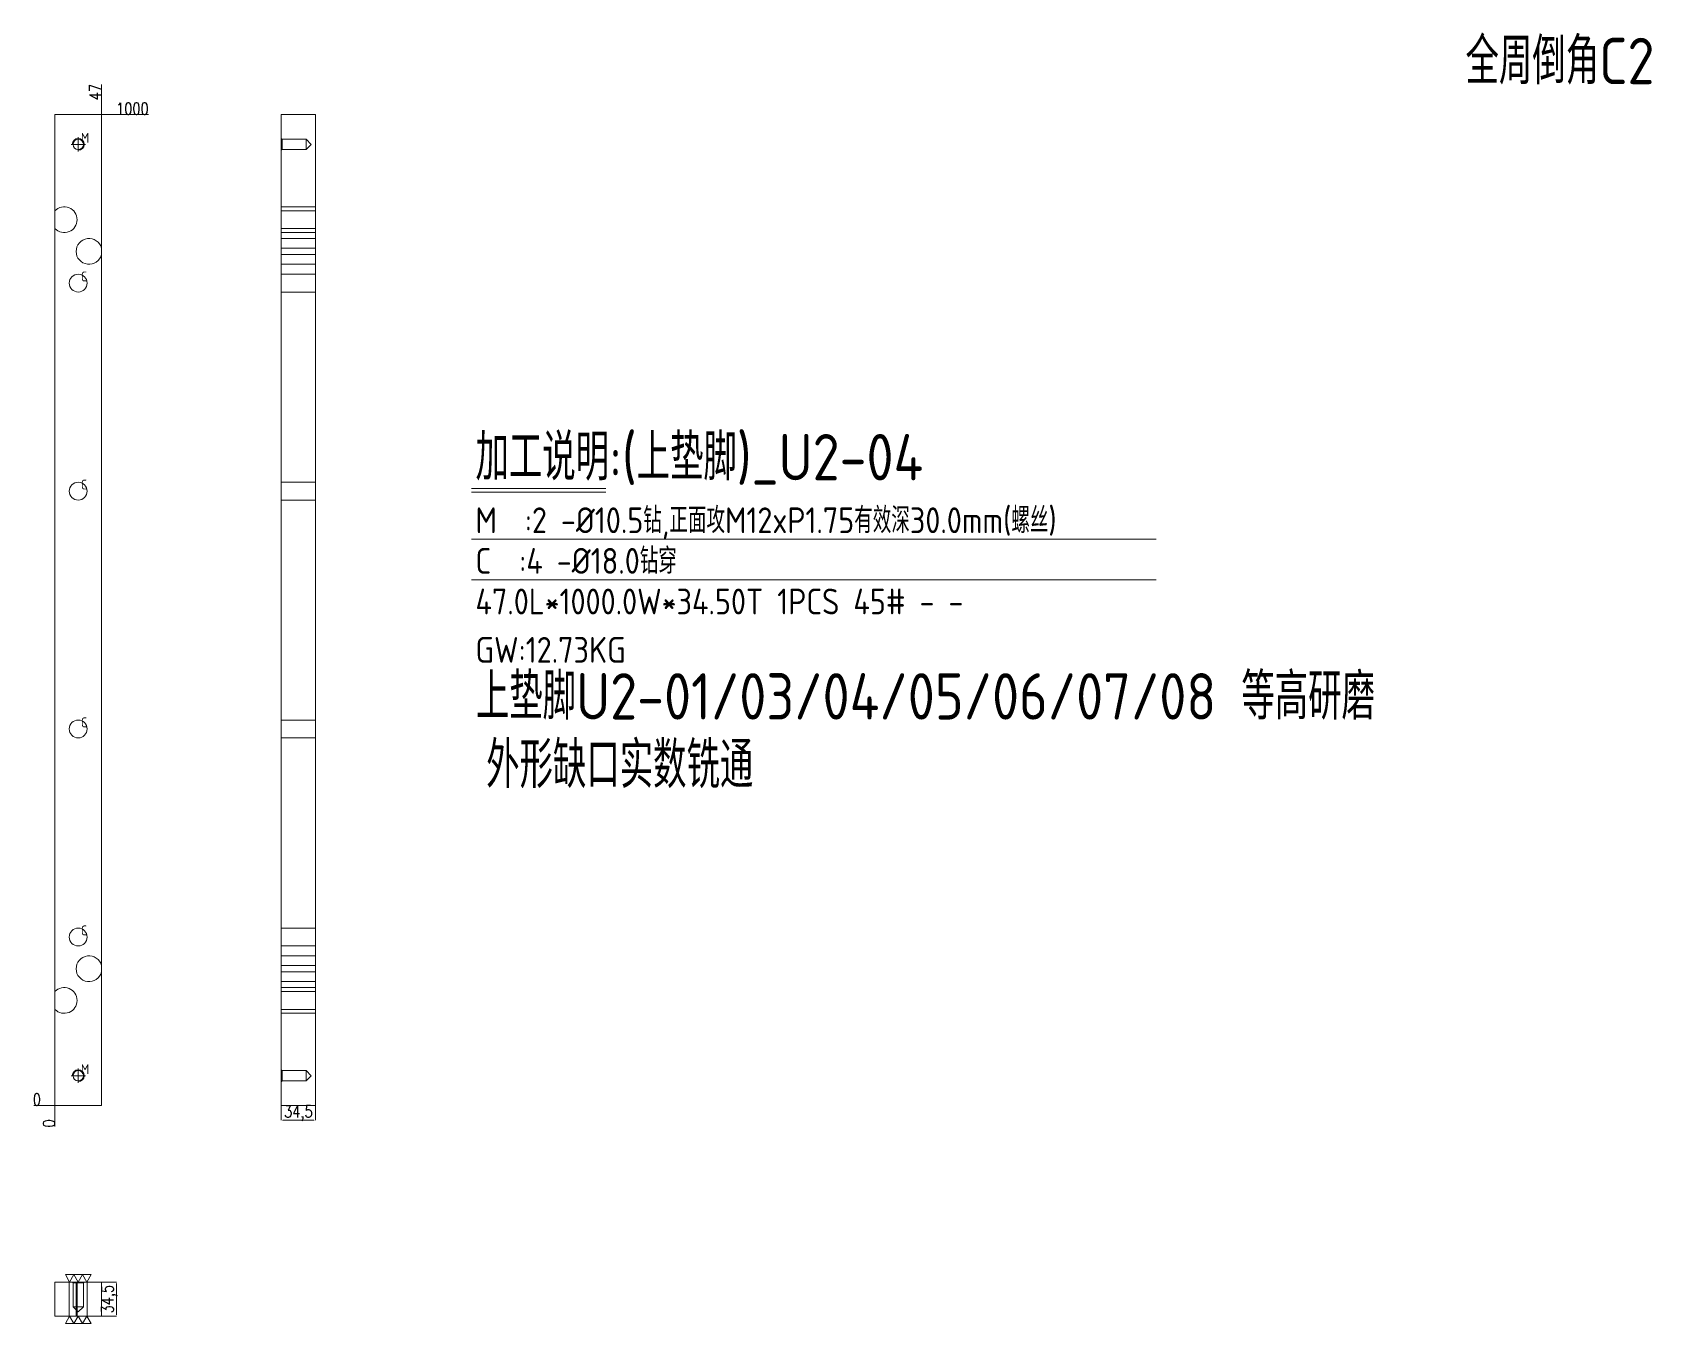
# Model space of a CAD drawing. Header units: millimetres. Extents: x 11421 to 13055, y 68888 to 70191.
import ezdxf

# ---------------------------------------------------------------- set-up
doc = ezdxf.new("R2010")
doc.units = ezdxf.units.MM
doc.linetypes.add('CENTER', pattern=[0])
doc.linetypes.add('DASHED', pattern=[0])
for name, color, linetype, lineweight in [('DIM', 4, 'Continuous', 20), ('U2', 185, 'Continuous', 20), ('U2_W', 1, 'Continuous', 25)]:
    doc.layers.add(name, color=color, linetype=linetype, lineweight=lineweight)
doc.styles.add('gbenor', font='gbenor.shx', dxfattribs={"bigfont": 'gbcbig.shx'})
doc.styles.add('TXT', font='txt.shx', dxfattribs={"width": 0.8, "bigfont": 'ctxt.shx'})
doc.dimstyles.new('零件', dxfattribs={"dimscale": 1.5, "dimtxt": 8, "dimasz": 1, "dimexe": 0, "dimexo": 0, "dimgap": 0, "dimtad": 1, "dimtxsty": 'TXT', "dimcen": 0, "dimclrd": 252, "dimclre": 252, "dimclrt": 4, "dimazin": 3, "dimtp": 0.001, "dimtm": 0.001, "dimtfac": 1, "dimtmove": 0, "dimatfit": 3, "dimlwd": 5, "dimlwe": 5})

# ---------------------------------------------------------------- blocks, each defined once
blk = doc.blocks.new('*D1107')
at = {"layer": 'Defpoints', "color": 0}
for p in [(11490.8, 70108.4), (11505.8, 70108.4), (11443.8, 69108.4)]:
    blk.add_point(p, dxfattribs=at)
at = {"layer": 'DIM', "color": 252, "lineweight": 5}
blk.add_line((11490.8, 70108.4), (11538.3, 70108.4), dxfattribs=at)
at = {"layer": 'DIM', "color": 4, "lineweight": 5, "insert": (11522, 70114.4), "char_height": 12, "attachment_point": 5, "style": 'TXT'}
blk.add_mtext('1000', dxfattribs=at)
blk = doc.blocks.new('*D1108')
at = {"layer": 'Defpoints', "color": 0}
for p in [(11428.8, 69108.4), (11443.8, 69108.4), (11443.8, 69108.4)]:
    blk.add_point(p, dxfattribs=at)
at = {"layer": 'DIM', "color": 252, "lineweight": 5}
blk.add_line((11443.8, 69108.4), (11422.4, 69108.4), dxfattribs=at)
at = {"layer": 'DIM', "color": 4, "lineweight": 5, "insert": (11425.6, 69114.4), "char_height": 12, "attachment_point": 5, "style": 'TXT'}
blk.add_mtext('0', dxfattribs=at)
blk = doc.blocks.new('*D1109')
at = {"layer": 'Defpoints', "color": 0}
for p in [(11443.8, 69108.4), (11443.8, 69108.4), (11443.8, 69093.4)]:
    blk.add_point(p, dxfattribs=at)
at = {"layer": 'DIM', "color": 252, "lineweight": 5}
blk.add_line((11443.8, 69108.4), (11443.8, 69087), dxfattribs=at)
at = {"layer": 'DIM', "color": 4, "lineweight": 5, "insert": (11437.8, 69090.2), "char_height": 12, "attachment_point": 5, "rotation": 90, "style": 'TXT'}
blk.add_mtext('0', dxfattribs=at)
blk = doc.blocks.new('*D1110')
at = {"layer": 'Defpoints', "color": 0}
for p in [(11490.8, 70123.4), (11490.8, 70108.4), (11443.8, 69108.4)]:
    blk.add_point(p, dxfattribs=at)
at = {"layer": 'DIM', "color": 252, "lineweight": 5}
for p, q in [((11490.8, 70120.4), (11490.8, 70138.9)), ((11490.8, 70117.4), (11490.8, 70120.4)), ((11490.8, 70108.4), (11490.8, 70117.4))]:
    blk.add_line(p, q, dxfattribs=at)
at = {"layer": 'DIM', "color": 4, "lineweight": 5, "insert": (11484.8, 70131.1), "char_height": 12, "attachment_point": 5, "rotation": 90, "style": 'TXT'}
blk.add_mtext('47', dxfattribs=at)
blk = doc.blocks.new('*D1111')
at = {"layer": 'Defpoints', "color": 0}
for p in [(11490.8, 68930.2), (11490.8, 68895.7), (11505.8, 68895.7)]:
    blk.add_point(p, dxfattribs=at)
at = {"layer": 'DIM', "color": 252, "lineweight": 5}
for p, q in [((11490.8, 68930.2), (11505.8, 68930.2)), ((11505.8, 68928.7), (11505.8, 68897.2)), ((11490.8, 68895.7), (11505.8, 68895.7))]:
    blk.add_line(p, q, dxfattribs=at)
at = {"layer": 'DIM', "color": 252}
for points in [[(11506.1, 68928.7), (11505.6, 68928.7), (11505.8, 68930.2)], [(11505.6, 68897.2), (11506.1, 68897.2), (11505.8, 68895.7)]]:
    blk.add_solid(points, dxfattribs=at)
at = {"layer": 'DIM', "color": 4, "lineweight": 5, "insert": (11498.7, 68912.9), "char_height": 12, "attachment_point": 5, "rotation": 90, "style": 'TXT'}
blk.add_mtext('34,5', dxfattribs=at)
blk = doc.blocks.new('*D1112')
at = {"layer": 'Defpoints', "color": 0}
for p in [(11672.2, 69108.4), (11706.7, 69108.4), (11706.7, 69093.4)]:
    blk.add_point(p, dxfattribs=at)
at = {"layer": 'DIM', "color": 252, "lineweight": 5}
for p, q in [((11672.2, 69108.4), (11672.2, 69093.4)), ((11706.7, 69108.4), (11706.7, 69093.4)), ((11673.7, 69093.4), (11705.2, 69093.4))]:
    blk.add_line(p, q, dxfattribs=at)
at = {"layer": 'DIM', "color": 252}
for points in [[(11673.7, 69093.6), (11673.7, 69093.1), (11672.2, 69093.4)], [(11705.2, 69093.1), (11705.2, 69093.6), (11706.7, 69093.4)]]:
    blk.add_solid(points, dxfattribs=at)
at = {"layer": 'DIM', "color": 4, "lineweight": 5, "insert": (11689.5, 69100.5), "char_height": 12, "attachment_point": 5, "style": 'TXT'}
blk.add_mtext('34,5', dxfattribs=at)

msp = doc.modelspace()

# ---------------------------------------------------------------- linework, layer by layer
at = {"layer": 'DIM', "color": 8, "linetype": 'Continuous', "lineweight": 5}
for p, q in [((11864.306, 69731.18), (11999.932, 69731.18)), ((11864.306, 69727.28), (11999.932, 69727.28)), ((11864.306, 69679.78), (12555.074, 69679.78)), ((11864.306, 69638.78), (12555.074, 69638.78))]:
    msp.add_line(p, q, dxfattribs=at)
at = {"layer": 'DIM', "color": 252, "linetype": 'DASHED', "lineweight": 5}
msp.add_lwpolyline([(11443.816, 70108.365), (11443.816, 69108.365), (11490.816, 69108.365), (11490.816, 70108.365)], close=True, dxfattribs=at)
at = {"layer": 'DIM', "linetype": 'Continuous', "lineweight": 5}
for points in [[(11480.307, 68937.697), (11475.976, 68930.197), (11471.646, 68937.697), (11467.316, 68930.197), (11462.986, 68937.697), (11458.656, 68930.197), (11454.326, 68937.697), (11480.307, 68937.697)], [(11454.326, 68888.197), (11458.656, 68895.697), (11462.986, 68888.197), (11467.316, 68895.697), (11471.646, 68888.197), (11475.976, 68895.697), (11480.307, 68888.197), (11454.326, 68888.197)]]:
    msp.add_lwpolyline(points, close=True, dxfattribs=at)
at = {"layer": 'U2', "color": 135, "linetype": 'Continuous', "lineweight": 5}
for p, q in [((11443.816, 70108.365), (11443.816, 70011.345)), ((11490.816, 70108.365), (11443.816, 70108.365)), ((11672.244, 70108.365), (11706.744, 70108.365)), ((11672.244, 69973.562), (11672.244, 70108.365)), ((11706.744, 70108.365), (11706.744, 69973.562)), ((11443.816, 69993.384), (11443.816, 69223.345)), ((11672.244, 69973.562), (11706.744, 69973.562)), ((11672.244, 69973.561), (11672.244, 69967.168)), ((11706.744, 69967.168), (11706.744, 69973.561)), ((11490.816, 69249.562), (11490.816, 69967.168)), ((11672.244, 69249.562), (11672.244, 69967.168)), ((11706.744, 69967.168), (11672.244, 69967.168)), ((11706.744, 69967.168), (11706.744, 69249.562)), ((11490.816, 69108.365), (11490.816, 69243.167)), ((11706.744, 69249.562), (11672.244, 69249.562)), ((11672.244, 69243.168), (11672.244, 69249.561)), ((11672.244, 69243.167), (11706.744, 69243.167)), ((11672.244, 69108.365), (11672.244, 69243.167)), ((11706.744, 69243.168), (11706.744, 69249.561)), ((11706.744, 69243.167), (11706.744, 69108.365)), ((11443.816, 69205.384), (11443.816, 69108.365)), ((11443.816, 69108.365), (11490.816, 69108.365)), ((11672.244, 69108.365), (11706.744, 69108.365)), ((11443.816, 68930.197), (11443.816, 68895.697)), ((11443.816, 68930.197), (11490.816, 68930.197)), ((11490.816, 68930.197), (11490.816, 68895.697)), ((11490.816, 68895.697), (11443.816, 68895.697))]:
    msp.add_line(p, q, dxfattribs=at)
at = {"layer": 'U2', "color": 252, "linetype": 'Continuous', "lineweight": 5}
msp.add_line((11490.816, 69973.562), (11490.816, 70108.365), dxfattribs=at)
at = {"layer": 'U2', "color": 5, "linetype": 'DASHED', "lineweight": 5, "ltscale": 0.506215}
for p, q in [((11672.991, 70083.618), (11672.244, 70084.365)), ((11672.244, 70072.365), (11672.991, 70073.112)), ((11697.244, 70083.618), (11672.991, 70083.618)), ((11672.991, 70073.112), (11672.991, 70083.618)), ((11672.991, 70073.112), (11697.244, 70073.112)), ((11702.497, 70078.365), (11697.244, 70083.618)), ((11697.244, 70073.112), (11697.244, 70083.618)), ((11697.244, 70073.112), (11702.497, 70078.365)), ((11672.991, 69143.618), (11672.244, 69144.365)), ((11697.244, 69143.618), (11672.991, 69143.618)), ((11672.991, 69143.618), (11672.991, 69133.112)), ((11702.497, 69138.365), (11697.244, 69143.618)), ((11697.244, 69143.618), (11697.244, 69133.112)), ((11697.244, 69133.112), (11702.497, 69138.365)), ((11672.244, 69132.365), (11672.991, 69133.112)), ((11672.991, 69133.112), (11697.244, 69133.112)), ((11461.316, 68930.197), (11462.063, 68929.45)), ((11462.063, 68929.45), (11462.063, 68905.197)), ((11472.569, 68929.45), (11462.063, 68929.45)), ((11472.569, 68929.45), (11473.316, 68930.197)), ((11472.569, 68905.197), (11472.569, 68929.45)), ((11462.063, 68905.197), (11467.316, 68899.944)), ((11462.063, 68905.197), (11472.569, 68905.197)), ((11467.316, 68899.944), (11472.569, 68905.197))]:
    msp.add_line(p, q, dxfattribs=at)
at = {"layer": 'U2', "color": 135, "linetype": 'DASHED', "lineweight": 5, "ltscale": 0.506215}
for p, q in [((11706.744, 70015.365), (11672.244, 70015.365)), ((11706.744, 70011.345), (11672.244, 70011.345)), ((11672.244, 69993.384), (11706.744, 69993.384)), ((11672.244, 69989.365), (11706.744, 69989.365)), ((11706.744, 69983.365), (11672.244, 69983.365)), ((11672.244, 69957.365), (11706.744, 69957.365)), ((11706.744, 69259.365), (11672.244, 69259.365)), ((11672.244, 69233.365), (11706.744, 69233.365)), ((11706.744, 69227.365), (11672.244, 69227.365)), ((11706.744, 69223.345), (11672.244, 69223.345)), ((11672.244, 69205.384), (11706.744, 69205.384)), ((11672.244, 69201.365), (11706.744, 69201.365)), ((11465.216, 68930.197), (11465.216, 68895.697)), ((11466.216, 68895.697), (11466.216, 68930.197))]:
    msp.add_line(p, q, dxfattribs=at)
at = {"layer": 'U2', "color": 31, "linetype": 'DASHED', "lineweight": 5, "ltscale": 0.506215}
for p, q in [((11706.744, 69947.368), (11672.244, 69947.368)), ((11672.244, 69929.361), (11706.744, 69929.361)), ((11706.744, 69737.368), (11672.244, 69737.368)), ((11672.244, 69719.361), (11706.744, 69719.361)), ((11706.744, 69497.368), (11672.244, 69497.368)), ((11672.244, 69479.361), (11706.744, 69479.361)), ((11706.744, 69287.368), (11672.244, 69287.368)), ((11672.244, 69269.361), (11706.744, 69269.361)), ((11458.313, 68930.197), (11458.313, 68895.697)), ((11476.32, 68895.697), (11476.32, 68930.197))]:
    msp.add_line(p, q, dxfattribs=at)
at = {"layer": 'U2', "color": 42, "linetype": 'Continuous', "lineweight": 5}
for centre, radius in [((11467.316, 70078.365), 5.253), ((11467.316, 69938.365), 9.004), ((11467.316, 69728.365), 9.004), ((11467.316, 69488.365), 9.004), ((11467.316, 69278.365), 9.004), ((11467.316, 69138.365), 5.253)]:
    msp.add_circle(centre, radius, dxfattribs=at)
for centre in [(11467.316, 70078.365), (11467.316, 69138.365)]:
    msp.add_arc(centre, 6, 270, 180, dxfattribs=at)
at = {"layer": 'U2', "color": 135, "linetype": 'Continuous', "lineweight": 5}
for centre, start, end in [((11453.216, 70002.365), 223.6956, 136.3044), ((11478.216, 69970.365), 14.236824, 345.763176), ((11478.216, 69246.365), 14.236824, 345.763176), ((11453.216, 69214.365), 223.6956, 136.3044)]:
    msp.add_arc(centre, 13, start, end, dxfattribs=at)
at = {"layer": 'U2_W', "color": 1, "linetype": 'CENTER', "lineweight": 5, "ltscale": 0.506215}
for p, q in [((11467.316, 70071.165), (11467.316, 70085.565)), ((11460.116, 70078.365), (11474.516, 70078.365)), ((11460.116, 69138.365), (11474.516, 69138.365)), ((11467.316, 69131.165), (11467.316, 69145.565))]:
    msp.add_line(p, q, dxfattribs=at)

# ---------------------------------------------------------------- texts
at = {"layer": 'DIM', "color": 6, "lineweight": 5, "style": 'gbenor'}
msp.add_text('全周倒角C2', height=46.8, dxfattribs=at).set_placement((12867.357, 70139.116))
at = {"layer": 'DIM', "color": 4, "lineweight": 5, "style": 'gbenor'}
for s, height, p in [('M', 10, (11470.076, 70079.995)), ('C', 10, (11470.136, 69940.026)), ('加工说明:(上垫脚)_U2-04', 46.8, (11868.298, 69739.258)), ('C', 10, (11470.136, 69730.026)), ('M  :2 -%%c10.5钻,正面攻M12xP1.75有效深30.0mm(螺丝)', 26, (11868.206, 69686.001)), ('C  :4 -%%c18.0钻穿', 26, (11868.206, 69645.001)), ('47.0L*1000.0W*34.50T 1PCS 45# - -', 26, (11868.206, 69604.001)), ('GW:12.73KG', 26, (11868.206, 69555.201)), ('C', 10, (11470.136, 69490.026)), ('C', 10, (11470.136, 69280.026)), ('M', 10, (11470.076, 69139.995))]:
    msp.add_text(s, height=height, dxfattribs=at).set_placement(p)
at = {"layer": 'DIM', "color": 21, "lineweight": 5, "style": 'gbenor'}
for s, p in [('上垫脚U2-01/03/04/05/06/07/08 等高研磨', (11868.643, 69497.858)), ('外形缺口实数铣通', (11879.007, 69428.661))]:
    msp.add_text(s, height=46.8, dxfattribs=at).set_placement(p)

# ---------------------------------------------------------------- dimensions: what is measured, and where the dimension line sits
at = {"layer": 'DIM', "lineweight": 5}
for feature_location, offset, dtype, origin, picture, middle in [((11490.816, 70108.365), (0, 15), 1, (11443.816, 69108.365), '*D1110', (11484.816, 70131.136)), ((11490.816, 70108.365), (15, 0), 0, (11443.816, 69108.365), '*D1107', (11522.045, 70114.365)), ((11443.816240859, 69108.364578525), (-15, 0), 0, (11443.816240859, 69108.364578525), '*D1108', (11425.616240859, 69114.364578525)), ((11443.816240859, 69108.364578525), (0, -15), 1, (11443.816240859, 69108.364578525), '*D1109', (11437.816240859, 69090.164578525))]:
    dim = msp.add_ordinate_dim(feature_location=feature_location, offset=offset, dtype=dtype, origin=origin, dimstyle='零件', dxfattribs=at)
    dim.commit()
    dim.dimension.update_dxf_attribs({"geometry": picture, "text_midpoint": middle})
dim = msp.add_linear_dim(base=(11706.744, 69093.365), p1=(11672.244, 69108.365), p2=(11706.744, 69108.365), dimstyle='零件', dxfattribs=at)
dim.commit()
dim.dimension.update_dxf_attribs({"geometry": '*D1112', "text_midpoint": (11689.494, 69100.507)})
dim = msp.add_linear_dim(base=(11505.816, 68895.697), p1=(11490.816, 68930.197), p2=(11490.816, 68895.697), angle=90, dimstyle='零件', dxfattribs=at)
dim.commit()
dim.dimension.update_dxf_attribs({"geometry": '*D1111', "text_midpoint": (11498.673, 68912.947)})

doc.saveas('drawing.dxf')
